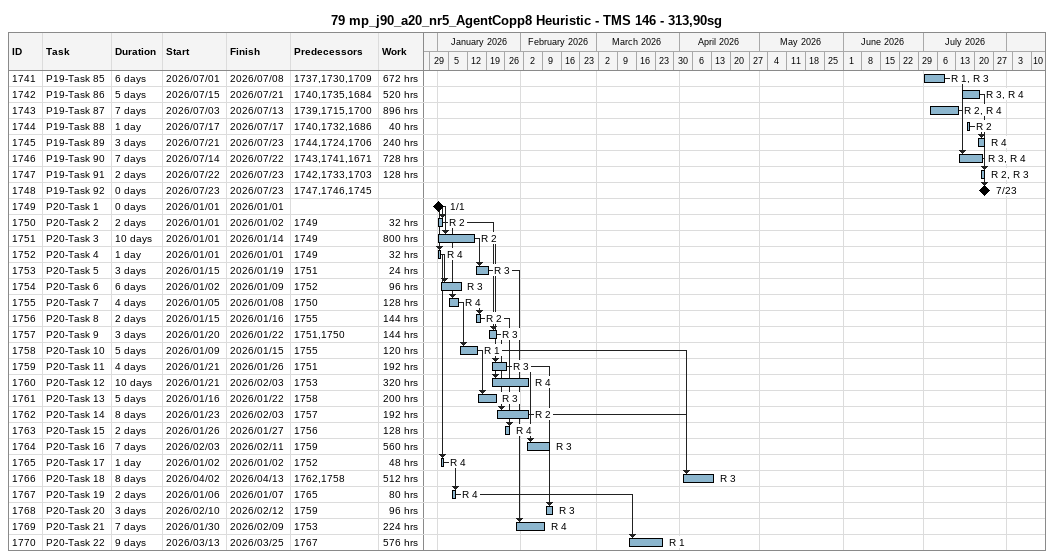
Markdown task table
79 mp_j90_a20_nr5_AgentCopp8 Heuristic - TMS 146 - 313,90sg

| ID | Task | Duration | Start | Finish | Predecessors | Resources | Work (h) |
|---|---|---|---|---|---|---|---|
| 1741 | P19-Task 85 | 6d | 2026-07-01 | 2026-07-08 | 1737, 1730, 1709 | R 1, R 3 | 672 |
| 1742 | P19-Task 86 | 5d | 2026-07-15 | 2026-07-21 | 1740, 1735, 1684 | R 3, R 4 | 520 |
| 1743 | P19-Task 87 | 7d | 2026-07-03 | 2026-07-13 | 1739, 1715, 1700 | R 2, R 4 | 896 |
| 1744 | P19-Task 88 | 1d | 2026-07-17 | 2026-07-17 | 1740, 1732, 1686 | R 2 | 40 |
| 1745 | P19-Task 89 | 3d | 2026-07-21 | 2026-07-23 | 1744, 1724, 1706 | R 4 | 240 |
| 1746 | P19-Task 90 | 7d | 2026-07-14 | 2026-07-22 | 1743, 1741, 1671 | R 3, R 4 | 728 |
| 1747 | P19-Task 91 | 2d | 2026-07-22 | 2026-07-23 | 1742, 1733, 1703 | R 2, R 3 | 128 |
| 1748 | P19-Task 92 | 0d | 2026-07-23 | 2026-07-23 | 1747, 1746, 1745 |  |  |
| 1749 | P20-Task 1 | 0d | 2026-01-01 | 2026-01-01 |  |  |  |
| 1750 | P20-Task 2 | 2d | 2026-01-01 | 2026-01-02 | 1749 | R 2 | 32 |
| 1751 | P20-Task 3 | 10d | 2026-01-01 | 2026-01-14 | 1749 | R 2 | 800 |
| 1752 | P20-Task 4 | 1d | 2026-01-01 | 2026-01-01 | 1749 | R 4 | 32 |
| 1753 | P20-Task 5 | 3d | 2026-01-15 | 2026-01-19 | 1751 | R 3 | 24 |
| 1754 | P20-Task 6 | 6d | 2026-01-02 | 2026-01-09 | 1752 | R 3 | 96 |
| 1755 | P20-Task 7 | 4d | 2026-01-05 | 2026-01-08 | 1750 | R 4 | 128 |
| 1756 | P20-Task 8 | 2d | 2026-01-15 | 2026-01-16 | 1755 | R 2 | 144 |
| 1757 | P20-Task 9 | 3d | 2026-01-20 | 2026-01-22 | 1751, 1750 | R 3 | 144 |
| 1758 | P20-Task 10 | 5d | 2026-01-09 | 2026-01-15 | 1755 | R 1 | 120 |
| 1759 | P20-Task 11 | 4d | 2026-01-21 | 2026-01-26 | 1751 | R 3 | 192 |
| 1760 | P20-Task 12 | 10d | 2026-01-21 | 2026-02-03 | 1753 | R 4 | 320 |
| 1761 | P20-Task 13 | 5d | 2026-01-16 | 2026-01-22 | 1758 | R 3 | 200 |
| 1762 | P20-Task 14 | 8d | 2026-01-23 | 2026-02-03 | 1757 | R 2 | 192 |
| 1763 | P20-Task 15 | 2d | 2026-01-26 | 2026-01-27 | 1756 | R 4 | 128 |
| 1764 | P20-Task 16 | 7d | 2026-02-03 | 2026-02-11 | 1759 | R 3 | 560 |
| 1765 | P20-Task 17 | 1d | 2026-01-02 | 2026-01-02 | 1752 | R 4 | 48 |
| 1766 | P20-Task 18 | 8d | 2026-04-02 | 2026-04-13 | 1762, 1758 | R 3 | 512 |
| 1767 | P20-Task 19 | 2d | 2026-01-06 | 2026-01-07 | 1765 | R 4 | 80 |
| 1768 | P20-Task 20 | 3d | 2026-02-10 | 2026-02-12 | 1759 | R 3 | 96 |
| 1769 | P20-Task 21 | 7d | 2026-01-30 | 2026-02-09 | 1753 | R 4 | 224 |
| 1770 | P20-Task 22 | 9d | 2026-03-13 | 2026-03-25 | 1767 | R 1 | 576 |
